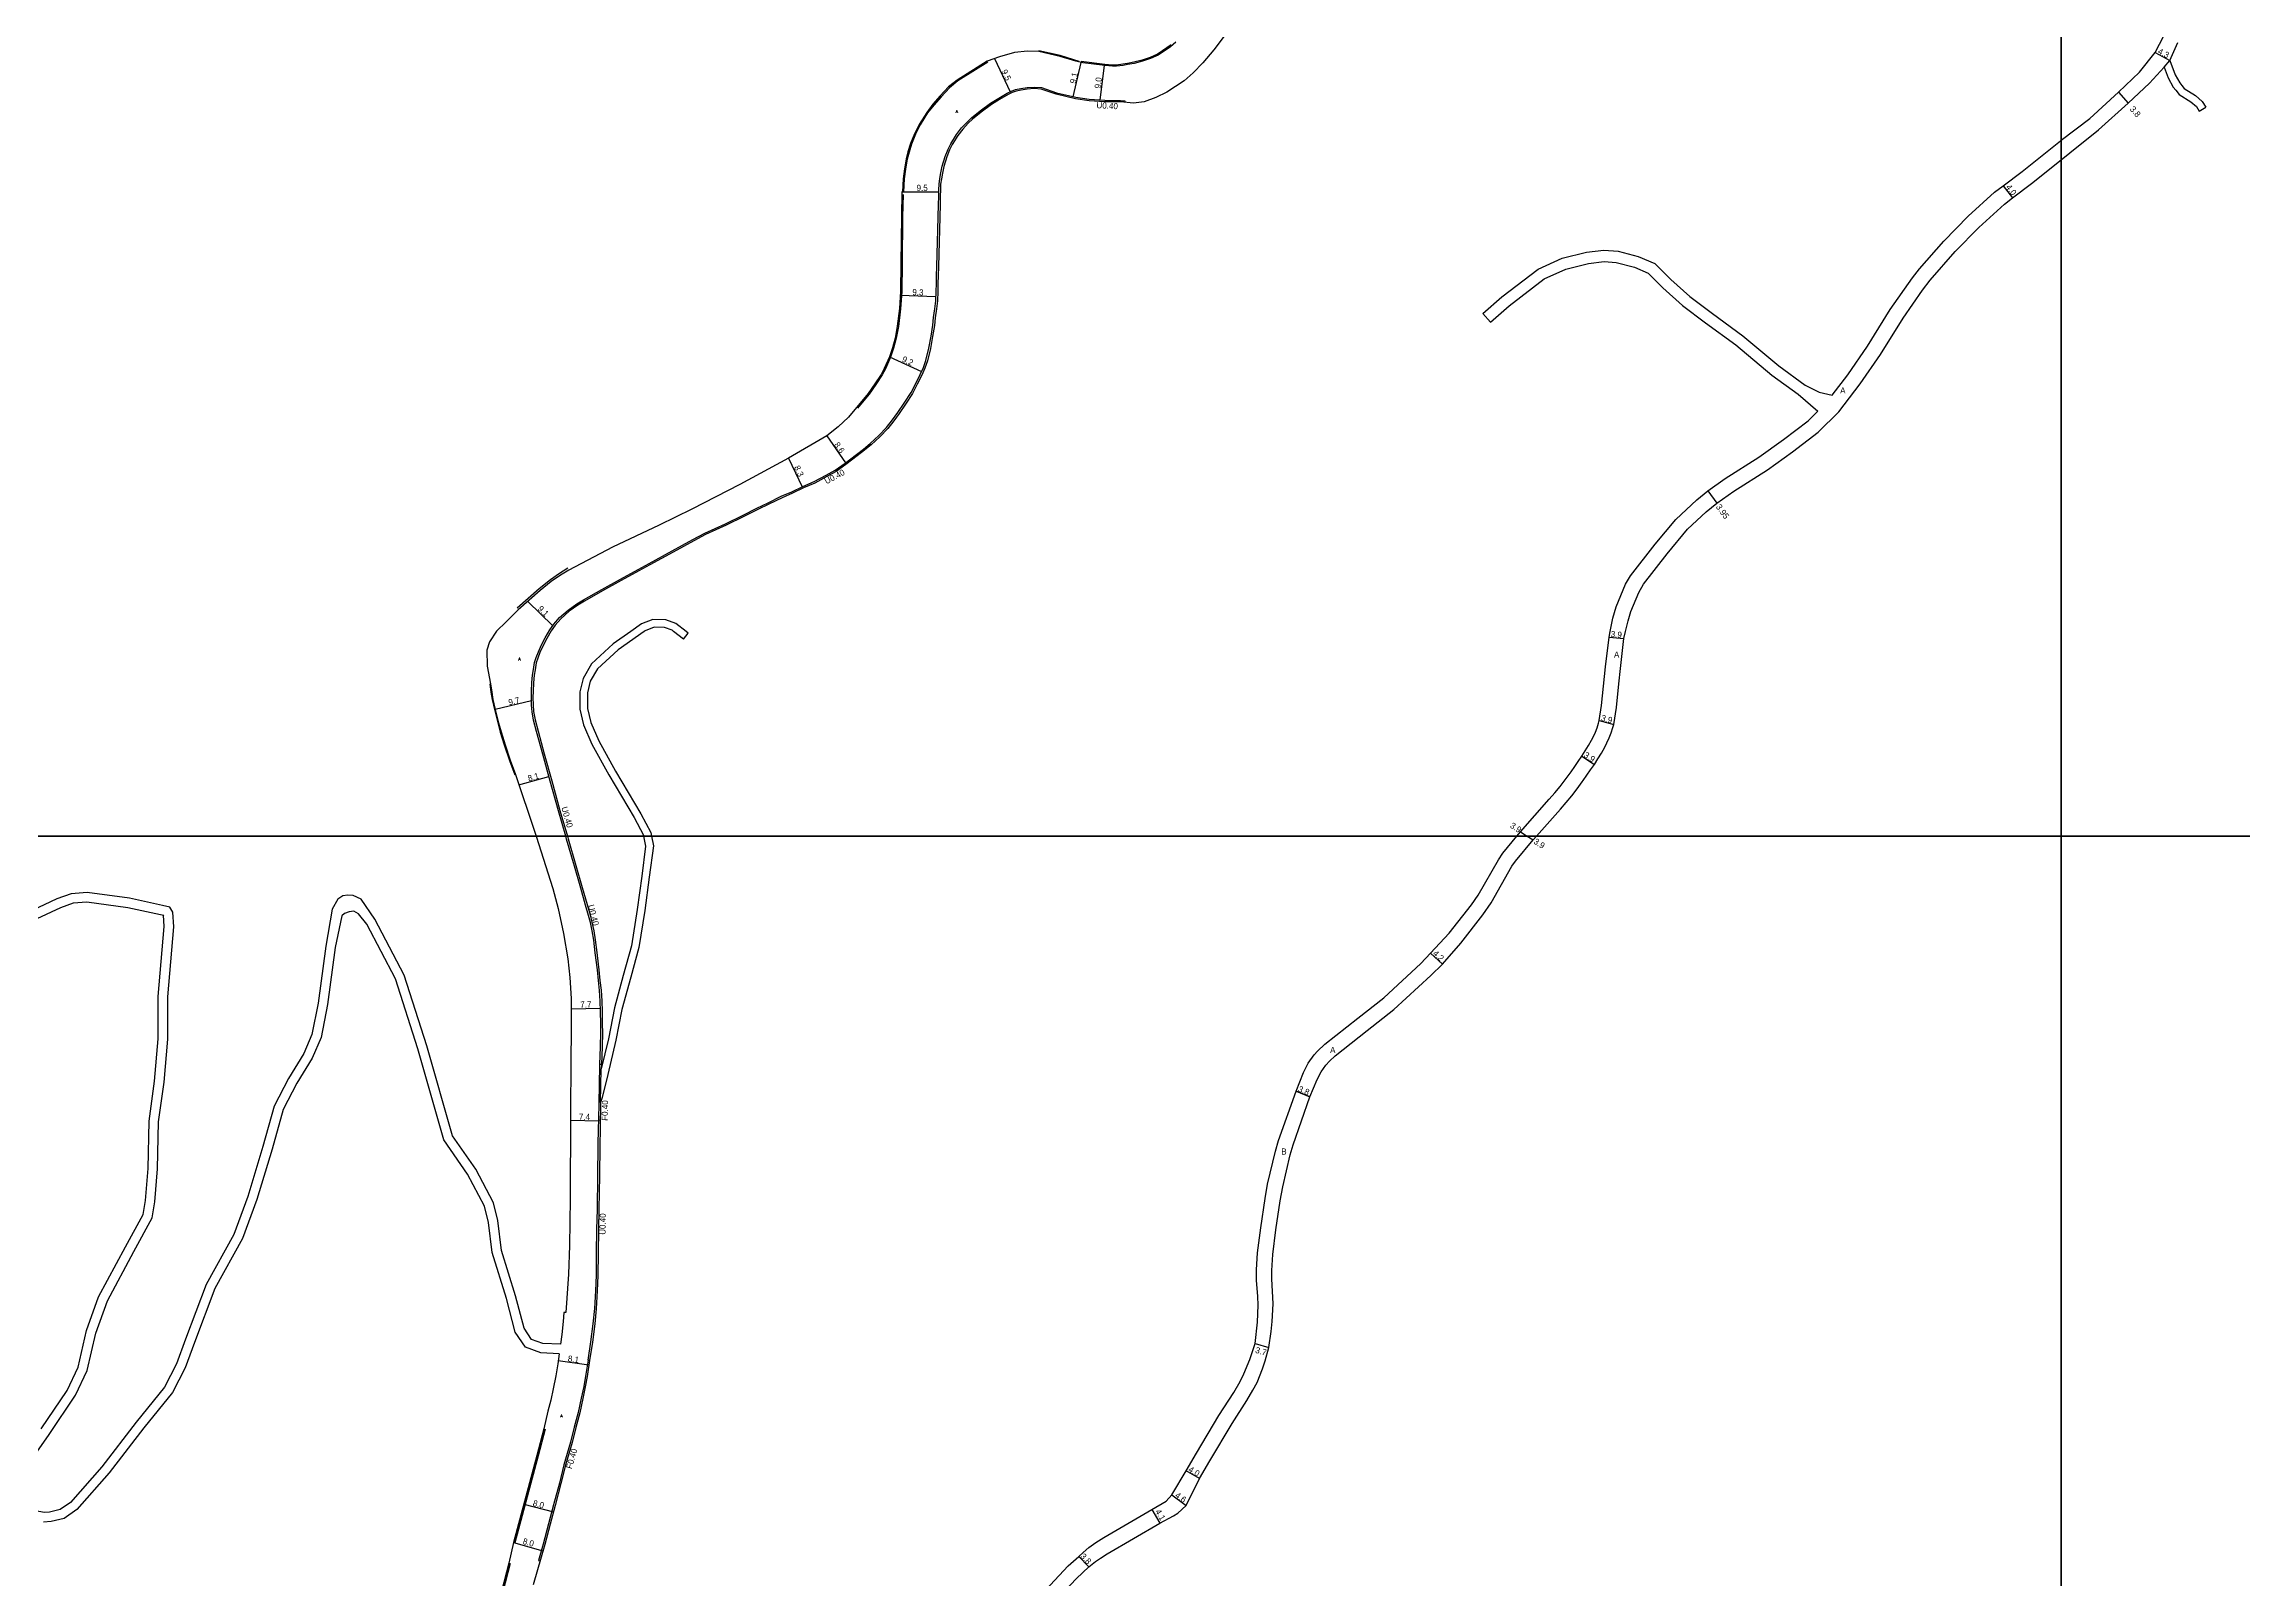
# Model space of a CAD drawing. Header units: metres. Extents: x -24000 to -20800, y -90000 to -87000.
# Drawn here: x -22925 to -22352, y -89594 to -89194 of the extents above; entities that cross this region are included whole.
import ezdxf

# ---------------------------------------------------------------- set-up
doc = ezdxf.new("R2010")
doc.units = ezdxf.units.M
doc.header["$LTSCALE"] = 2.5
for name, color, linetype in [('側溝・桝', 7, 'Continuous'), ('図郭', 7, 'Continuous'), ('幅員', 7, 'Continuous'), ('歩道・分離帯・安全施設', 7, 'Continuous'), ('舗装', 7, 'Continuous'), ('道路', 7, 'Continuous')]:
    doc.layers.add(name, color=color, linetype=linetype)
doc.styles.get("Standard").update_dxf_attribs({"font": ''})
doc.styles.add('YOKO_DECO', font='txt.shx', dxfattribs={"bigfont": 'extfont.shx'})
doc.styles.get('Standard').set_extended_font_data('@MS PGothic')

msp = doc.modelspace()

# ---------------------------------------------------------------- linework, layer by layer
at = {"layer": '側溝・桝'}
for points in [[(-22789.48, -89400), (-22791.39, -89393.46), (-22793.54, -89385.7), (-22795.48, -89378.71), (-22797.06, -89372.76), (-22797.85, -89369.79), (-22798.25, -89367.6), (-22798.4, -89365.87), (-22798.43, -89363.93), (-22798.38, -89362.28), (-22798.27, -89360.02), (-22798.1, -89358.06), (-22797.88, -89356.61), (-22797.59, -89354.82), (-22797.18, -89353.5), (-22796.61, -89352), (-22795.75, -89350.18), (-22794.8, -89348.37), (-22793.62, -89346.3), (-22792.57, -89344.79), (-22791.1, -89343.09), (-22788.85, -89341.11), (-22786.57, -89339.48), (-22784.85, -89338.43), (-22780.1, -89335.75), (-22775.25, -89333.1), (-22770.62, -89330.56), (-22767.73, -89328.96), (-22761.74, -89325.7), (-22756.35, -89322.7), (-22753.22, -89321.1), (-22747.87, -89318.63), (-22743.26, -89316.35), (-22739.67, -89314.54), (-22736.79, -89313.16), (-22733.33, -89311.46), (-22730.58, -89310.28), (-22727.72, -89308.92), (-22724.8, -89307.64), (-22721.63, -89305.94), (-22719.28, -89304.64), (-22716.74, -89302.87), (-22713.79, -89300.58), (-22711.93, -89299.15), (-22710.17, -89297.76), (-22707.94, -89295.67), (-22705.94, -89293.58), (-22704.37, -89291.58), (-22702.99, -89289.64), (-22701.32, -89287.22), (-22699.53, -89284.45), (-22698.33, -89282.04), (-22697.14, -89279.73), (-22696.32, -89277.93), (-22695.69, -89276.05), (-22694.91, -89272.86), (-22694.32, -89269.79), (-22693.87, -89266.89), (-22693.66, -89264.9), (-22693.35, -89262.61), (-22693.1, -89260.55), (-22693.01, -89258.13), (-22692.94, -89256.01), (-22692.89, -89254.03), (-22692.8, -89251.56), (-22692.61, -89245.18), (-22692.54, -89242.06), (-22692.44, -89238.61), (-22692.38, -89235.4), (-22692.33, -89233.32), (-22692.33, -89231.58), (-22692.26, -89230.13), (-22692.05, -89228.69), (-22691.77, -89227.15), (-22691.4, -89225.44), (-22690.65, -89222.89), (-22689.89, -89221.01), (-22689.18, -89219.61), (-22687.72, -89217.22), (-22686.38, -89215.5), (-22684.95, -89213.95), (-22683.82, -89212.87), (-22681.57, -89211.04), (-22678.85, -89209.04), (-22676.69, -89207.72), (-22674.48, -89206.4), (-22673.37, -89205.87), (-22672.31, -89205.49), (-22670.98, -89205.2), (-22669.3, -89204.94), (-22667.48, -89204.84), (-22665.59, -89204.94), (-22661.67, -89206.3), (-22656.61, -89207.5), (-22653.14, -89208.02), (-22649.09, -89208.26), (-22644.99, -89208.3), (-22643.9, -89208.43), (-22643.95, -89208.82)], [(-22780.2, -89459.57), (-22780.61, -89459.56), (-22780.44, -89454.95), (-22780.32, -89451.18), (-22780.36, -89449), (-22780.4, -89445.65), (-22780.48, -89443.08), (-22780.66, -89440.23), (-22780.98, -89437.67), (-22781.24, -89434.91), (-22781.78, -89430.4), (-22782.19, -89427.14), (-22782.56, -89424.74), (-22783.06, -89422.53), (-22783.52, -89420.68), (-22784.3, -89418), (-22785.58, -89413.56), (-22787.22, -89407.82), (-22789.24, -89400.82), (-22789.48, -89400)], [(-22780.88, -89474), (-22780.79, -89469.45), (-22780.7, -89465.02), (-22780.61, -89459.56)], [(-22780.39, -89469.46), (-22780.22, -89460.71)], [(-22783.27, -89536.67), (-22783.68, -89536.61), (-22782.93, -89531.83), (-22782.33, -89527.12), (-22781.93, -89523.16), (-22781.67, -89518.52), (-22781.51, -89514.48), (-22781.44, -89508.72), (-22781.34, -89502.51), (-22781.24, -89497.26), (-22781.12, -89488.59), (-22781.01, -89480.63), (-22780.92, -89476.26), (-22780.88, -89474), (-22780.47, -89474.01)], [(-22783.68, -89536.61), (-22784.32, -89540.75), (-22784.81, -89543.45), (-22785.45, -89546.53), (-22786.24, -89550.2), (-22787.27, -89554.07), (-22788.22, -89557.93), (-22789.95, -89563.86), (-22791.14, -89568.64), (-22792.65, -89574.32), (-22793.95, -89579.22), (-22795.33, -89584.55), (-22796.54, -89588.76), (-22796.15, -89588.85)]]:
    msp.add_lwpolyline(points, dxfattribs=at)
at = {"layer": '図郭'}
for points in [[(-23200, -89400), (-22400, -89400), (-22400, -88800), (-23200, -88800)], [(-22400, -89400), (-21600, -89400), (-21600, -88800), (-22400, -88800)], [(-23200, -90000), (-22400, -90000), (-22400, -89400), (-23200, -89400)], [(-22400, -90000), (-21600, -90000), (-21600, -89400), (-22400, -89400)]]:
    msp.add_lwpolyline(points, close=True, dxfattribs=at)
at = {"layer": '幅員'}
for points in [[(-22677.82, -89197.41), (-22673.73, -89206.04)], [(-22657.29, -89207.34), (-22655.21, -89198.45)], [(-22650.29, -89208.19), (-22649.19, -89199.23)], [(-22385.05, -89206.18), (-22382.58, -89209)], [(-22701.8, -89232.1), (-22692.33, -89232.12)], [(-22415.12, -89230.55), (-22412.7, -89233.73)], [(-22702.34, -89259.09), (-22693.06, -89259.44)], [(-22705.16, -89275.15), (-22696.79, -89278.96)], [(-22721.49, -89295.72), (-22716.58, -89302.76)], [(-22731.44, -89301.51), (-22727.89, -89309.01)], [(-22491.98, -89310.06), (-22489.68, -89313.27)], [(-22799.38, -89338.86), (-22792.87, -89345.21)], [(-22798.42, -89364.74), (-22807.85, -89367.01)], [(-22801.67, -89386.67), (-22793.87, -89384.5)], [(-22788.1, -89445.06), (-22780.42, -89444.82)], [(-22788.28, -89474.09), (-22780.88, -89474.23)], [(-22783.46, -89537.86), (-22791.46, -89536.72)], [(-22800.4, -89574.07), (-22792.71, -89576.12)], [(-22803.09, -89584.1), (-22795.41, -89586.31)]]:
    msp.add_lwpolyline(points, dxfattribs=at)
at = {"layer": '幅員', "flags": 128}
for points in [[(-22375.53, -89195.87), (-22371.72, -89197.87)], [(-22517.74, -89348.18), (-22513.86, -89348.57)], [(-22520.3, -89369.91), (-22516.54, -89370.94)], [(-22524.84, -89379.21), (-22521.57, -89381.33)], [(-22540.81, -89398.9), (-22539.09, -89400)], [(-22539.09, -89400), (-22537.53, -89401)], [(-22564.22, -89430.53), (-22561.13, -89433.38)], [(-22595.7, -89467.96), (-22599.2, -89466.49)], [(-22609.95, -89532.27), (-22606.39, -89533.28)], [(-22624.42, -89567.44), (-22627.87, -89565.4)], [(-22636.82, -89575.52), (-22634.74, -89579.05)], [(-22631.59, -89571.71), (-22627.9, -89574.47)], [(-22655.88, -89587.71), (-22653.23, -89590.44)]]:
    msp.add_lwpolyline(points, dxfattribs=at)
at = {"layer": '歩道・分離帯・安全施設'}
for points in [[(-22679.55, -89198.36), (-22687.32, -89203.25), (-22689.55, -89205.01), (-22691.74, -89207.34), (-22693.65, -89209.51), (-22695.24, -89211.59), (-22697.18, -89214.69), (-22698.38, -89217.1), (-22699.39, -89219.68), (-22700.07, -89221.77), (-22700.51, -89223.59), (-22701.01, -89226.23), (-22701.34, -89228.75), (-22701.52, -89232.12)], [(-22655.72, -89198.17), (-22660.68, -89196.62), (-22666.22, -89195.39)], [(-22631.83, -89193.84), (-22634.03, -89195.42), (-22635.36, -89196.26), (-22637.27, -89197.09), (-22639.32, -89197.82), (-22641.5, -89198.38), (-22643.2, -89198.69), (-22644.38, -89198.9), (-22646.06, -89199.09), (-22647.06, -89199.12), (-22649.07, -89198.94), (-22655.24, -89198.18)], [(-22701.61, -89232.86), (-22701.75, -89238.66), (-22701.87, -89250.75), (-22701.97, -89258.13), (-22702.27, -89262.61), (-22702.85, -89267.23), (-22703.41, -89270.31), (-22704.1, -89272.9), (-22704.87, -89275.26), (-22706.23, -89278.28), (-22707.08, -89279.86), (-22708.69, -89282.37), (-22710.49, -89284.9), (-22713.51, -89288.55)], [(-22788.96, -89330.24), (-22791.07, -89331.62), (-22793.46, -89333.27), (-22796.37, -89335.6), (-22802.15, -89340.65)], [(-22809.27, -89360.32), (-22808.97, -89362.51), (-22808.65, -89364.43), (-22808.06, -89367.04), (-22807.19, -89370.52), (-22806.52, -89372.93), (-22805.49, -89376.27), (-22804.14, -89380.29), (-22802.77, -89384.05)], [(-22794.88, -89554.57), (-22796.66, -89561.48), (-22802.75, -89584.18)], [(-22803.95, -89589.54), (-22805.88, -89596.94), (-22807.71, -89603.84), (-22808.2, -89606)]]:
    msp.add_lwpolyline(points, dxfattribs=at)
at = {"layer": '舗装', "flags": 128}
msp.add_lwpolyline([(-22373.2, -89199.62), (-22371.72, -89197.87)], dxfattribs=at)
at = {"layer": '舗装'}
msp.add_lwpolyline([(-22599.2, -89466.49), (-22595.7, -89467.96)], dxfattribs=at)
at = {"layer": '道路'}
for points in [[(-22617.96, -89191.6), (-22620.67, -89195.15), (-22623.54, -89198.5), (-22626.07, -89201.15), (-22628.44, -89203.19), (-22630.63, -89204.72), (-22632.94, -89206.18), (-22635.81, -89207.57), (-22638.83, -89208.65), (-22641.59, -89209.06), (-22645.02, -89208.71), (-22649.1, -89208.67), (-22653.18, -89208.43), (-22656.69, -89207.91), (-22661.78, -89206.7), (-22665.67, -89205.35), (-22667.46, -89205.25), (-22669.26, -89205.34), (-22670.89, -89205.61), (-22672.2, -89205.89), (-22673.22, -89206.25), (-22674.29, -89206.76), (-22676.48, -89208.07), (-22678.62, -89209.38), (-22681.32, -89211.37), (-22683.54, -89213.18), (-22684.66, -89214.24), (-22686.07, -89215.77), (-22687.37, -89217.43), (-22688.82, -89219.81), (-22689.52, -89221.18), (-22690.26, -89223.03), (-22691.01, -89225.54), (-22691.36, -89227.23), (-22691.65, -89228.76), (-22691.85, -89230.18), (-22691.91, -89231.59), (-22691.92, -89233.3), (-22691.97, -89235.41), (-22692.03, -89238.62), (-22692.13, -89242.07), (-22692.2, -89245.19), (-22692.39, -89251.57), (-22692.48, -89254.04), (-22692.53, -89256.02), (-22692.6, -89258.15), (-22692.69, -89260.58), (-22692.95, -89262.66), (-22693.26, -89264.95), (-22693.46, -89266.94), (-22693.92, -89269.86), (-22694.51, -89272.95), (-22695.3, -89276.16), (-22695.94, -89278.08), (-22696.77, -89279.91), (-22697.96, -89282.23), (-22699.17, -89284.65), (-22700.98, -89287.45), (-22702.66, -89289.88), (-22704.04, -89291.82), (-22705.63, -89293.85), (-22707.65, -89295.97), (-22709.9, -89298.07), (-22711.68, -89299.47), (-22713.54, -89300.9), (-22716.49, -89303.2), (-22719.06, -89304.99), (-22721.44, -89306.3), (-22724.62, -89308.01), (-22727.55, -89309.3), (-22730.41, -89310.65), (-22733.15, -89311.84), (-22736.61, -89313.53), (-22739.49, -89314.91), (-22743.08, -89316.72), (-22747.7, -89319), (-22753.04, -89321.47), (-22756.15, -89323.06), (-22761.54, -89326.06), (-22767.54, -89329.32), (-22770.42, -89330.92), (-22775.05, -89333.45), (-22779.9, -89336.11), (-22784.63, -89338.78), (-22786.34, -89339.83), (-22788.6, -89341.43), (-22790.8, -89343.38), (-22792.25, -89345.04), (-22793.27, -89346.52), (-22794.44, -89348.57), (-22795.39, -89350.37), (-22796.23, -89352.16), (-22796.79, -89353.63), (-22797.19, -89354.91), (-22797.48, -89356.67), (-22797.69, -89358.11), (-22797.86, -89360.05), (-22797.97, -89362.29), (-22798.02, -89363.94), (-22797.99, -89365.85), (-22797.85, -89367.56), (-22797.44, -89369.71), (-22796.66, -89372.65), (-22795.09, -89378.6), (-22793.14, -89385.59), (-22791, -89393.35), (-22789.05, -89400)], [(-22630.55, -89193.15), (-22632.01, -89194.35), (-22633.85, -89195.66), (-22635.2, -89196.52), (-22637.15, -89197.37), (-22639.22, -89198.11), (-22641.42, -89198.67), (-22643.14, -89198.98), (-22644.33, -89199.2), (-22646.04, -89199.39), (-22647.07, -89199.42), (-22649.11, -89199.24), (-22654.83, -89198.54), (-22656.63, -89198.12), (-22660.74, -89196.84), (-22666.27, -89195.61), (-22669.17, -89195.48), (-22672.58, -89195.8), (-22676.52, -89196.93), (-22679.71, -89198.12), (-22687.49, -89203.02), (-22689.75, -89204.79), (-22691.95, -89207.14), (-22693.88, -89209.32), (-22695.47, -89211.43), (-22697.43, -89214.55), (-22698.65, -89216.98), (-22699.67, -89219.58), (-22700.34, -89221.69), (-22700.79, -89223.53), (-22701.29, -89226.18), (-22701.62, -89228.73), (-22701.8, -89232.1), (-22701.91, -89232.1), (-22702.06, -89238.65), (-22702.18, -89250.75), (-22702.28, -89258.12), (-22702.58, -89262.58), (-22703.16, -89267.18), (-22703.71, -89270.24), (-22704.39, -89272.81), (-22705.16, -89275.15), (-22706.51, -89278.15), (-22707.34, -89279.7), (-22708.94, -89282.19), (-22710.74, -89284.71), (-22713.75, -89288.35), (-22715.79, -89290.86), (-22718.52, -89293.4), (-22721.49, -89295.72), (-22731.44, -89301.51), (-22744.11, -89308.43), (-22756.61, -89314.84), (-22765.16, -89319), (-22777.27, -89324.69), (-22788.71, -89330.7), (-22790.86, -89332.06), (-22793.24, -89333.7), (-22796.12, -89336.01), (-22801.9, -89341.06), (-22805.02, -89344.15), (-22807.53, -89346.6), (-22809.37, -89349.38), (-22810, -89351.61), (-22809.97, -89355.74), (-22809.06, -89360.31), (-22808.76, -89362.5), (-22808.43, -89364.41), (-22807.85, -89367.01), (-22806.98, -89370.49), (-22806.31, -89372.89), (-22805.28, -89376.22), (-22803.93, -89380.24), (-22802.57, -89384), (-22797.49, -89399.04), (-22797.19, -89400)], [(-22797.19, -89400), (-22792.88, -89413.68), (-22791.45, -89418.89), (-22790.06, -89425.39), (-22788.9, -89432.03), (-22788.43, -89436.85), (-22788.1, -89442.38), (-22788.08, -89451.43), (-22788.11, -89457.8), (-22788.28, -89473.08), (-22788.31, -89494.57), (-22788.47, -89506.74), (-22788.75, -89514.19), (-22789.42, -89524.2)], [(-22789.05, -89400), (-22788.84, -89400.7), (-22786.82, -89407.71), (-22785.19, -89413.44), (-22783.91, -89417.89), (-22783.12, -89420.57), (-22782.67, -89422.43), (-22782.16, -89424.67), (-22781.79, -89427.08), (-22781.37, -89430.35), (-22780.84, -89434.87), (-22780.57, -89437.62), (-22780.25, -89440.19), (-22780.07, -89443.06), (-22779.99, -89445.64), (-22779.95, -89449), (-22779.92, -89451.18), (-22780.03, -89454.96), (-22780.2, -89459.57), (-22780.22, -89460.71)], [(-22769.2, -89400), (-22768.68, -89402.61), (-22769.7, -89410.46), (-22770.88, -89419.15), (-22772.38, -89428.62), (-22774.48, -89436.34), (-22776.82, -89444.79), (-22778.35, -89452.81), (-22780.22, -89460.71)], [(-22780.38, -89469.34), (-22780.39, -89469.46), (-22780.51, -89476.27), (-22780.6, -89480.63), (-22780.71, -89488.59), (-22780.83, -89497.27), (-22780.93, -89502.51), (-22781.03, -89508.72), (-22781.1, -89514.49), (-22781.26, -89518.54), (-22781.52, -89523.19), (-22781.92, -89527.16), (-22782.53, -89531.89), (-22783.27, -89536.67), (-22783.92, -89540.82), (-22784.41, -89543.53), (-22785.05, -89546.61), (-22785.85, -89550.3), (-22786.87, -89554.17), (-22787.82, -89558.03), (-22789.55, -89563.96), (-22790.75, -89568.74), (-22792.26, -89574.42), (-22793.56, -89579.33), (-22794.93, -89584.65), (-22797.97, -89595.16)], [(-22789.42, -89524.2), (-22789.94, -89524.17), (-22790.12, -89526.54), (-22790.53, -89529.91), (-22790.86, -89532.46)], [(-22791.21, -89534.95), (-22791.57, -89537.5), (-22792.07, -89540.69), (-22792.76, -89544.05), (-22793.39, -89547.03), (-22794.1, -89549.91), (-22795.21, -89554.48), (-22796.99, -89561.4), (-22803.09, -89584.1), (-22804.3, -89589.45), (-22806.23, -89596.85), (-22808.06, -89603.74), (-22808.56, -89605.9)]]:
    msp.add_lwpolyline(points, dxfattribs=at)
at = {"layer": '道路', "flags": 128}
for points in [[(-22400, -89218.7), (-22392.51, -89213.02), (-22385.05, -89206.18), (-22379.57, -89200.97), (-22375.53, -89195.87), (-22373.22, -89191.47)], [(-22371.72, -89197.87), (-22369.62, -89193.22)], [(-22371.72, -89197.87), (-22370.31, -89201.62), (-22369.12, -89203.76), (-22368.6, -89204.39), (-22367.91, -89205.24), (-22365.01, -89207.07), (-22363.25, -89208.6), (-22362.33, -89210.05)], [(-22400, -89223.81), (-22397.69, -89221.97), (-22390.24, -89216), (-22382.58, -89209), (-22377.01, -89203.81), (-22373.2, -89199.62)], [(-22373.2, -89199.62), (-22372.13, -89202.46), (-22370.78, -89204.89), (-22370.15, -89205.66), (-22369.25, -89206.76), (-22366.2, -89208.68), (-22364.78, -89209.92), (-22364.02, -89211.12)], [(-22364.02, -89211.12), (-22362.33, -89210.05)], [(-22459.6, -89285.08), (-22455.59, -89279.85), (-22450.39, -89272.32), (-22444.51, -89262.83), (-22438.74, -89254.52), (-22436.89, -89252.23), (-22430.53, -89244.99), (-22424.18, -89238.51), (-22417.36, -89232.25), (-22415.12, -89230.55), (-22410.19, -89226.8), (-22400.14, -89218.81), (-22400, -89218.7)], [(-22513.46, -89346.72), (-22512.79, -89343.96), (-22512.03, -89341.47), (-22509.99, -89336.52), (-22508.73, -89334.37), (-22502.63, -89326.5), (-22497.28, -89320.04), (-22492.45, -89315.54), (-22489.68, -89313.27), (-22485.25, -89310.16), (-22476.45, -89304.59), (-22469.96, -89299.86), (-22463.24, -89294.8), (-22457.88, -89289.43), (-22452.35, -89282.2), (-22447.05, -89274.51), (-22441.16, -89265.02), (-22436.13, -89257.78), (-22434.14, -89255.16), (-22427.6, -89247.71), (-22421.47, -89241.45), (-22414.79, -89235.32), (-22412.7, -89233.73), (-22407.74, -89229.96), (-22400, -89223.81)], [(-22550.6, -89263.84), (-22545.67, -89259.48), (-22536.18, -89252.26), (-22529.96, -89249.46), (-22523.62, -89247.83), (-22519.08, -89247.31), (-22515.4, -89247.57), (-22510.18, -89248.96), (-22505.86, -89250.77), (-22501.67, -89254.95), (-22496.74, -89259.42), (-22490.84, -89263.83), (-22482.89, -89269.66), (-22473.52, -89277.51), (-22466.67, -89282.48), (-22463, -89284.31), (-22459.6, -89285.08)], [(-22548.62, -89266.09), (-22543.76, -89261.8), (-22534.63, -89254.85), (-22528.97, -89252.3), (-22523.07, -89250.79), (-22519.02, -89250.32), (-22515.9, -89250.55), (-22511.15, -89251.81), (-22507.56, -89253.31), (-22503.74, -89257.12), (-22498.64, -89261.74), (-22492.62, -89266.24), (-22484.75, -89272.02), (-22475.37, -89279.87), (-22468.53, -89284.84), (-22463.4, -89289.29)], [(-22548.62, -89266.09), (-22550.6, -89263.84)], [(-22517.44, -89346.72), (-22516.72, -89343.2), (-22515.86, -89340.26), (-22513.43, -89334.37), (-22512.13, -89332.23), (-22505.74, -89323.98), (-22500.31, -89317.5), (-22494.91, -89312.38), (-22491.98, -89310.06), (-22487.48, -89306.84), (-22478.7, -89301.28), (-22472.34, -89296.64), (-22465.87, -89291.77), (-22463.4, -89289.29)], [(-22772.55, -89346.71), (-22777.12, -89349.9), (-22782.79, -89355.17), (-22784.96, -89358.93), (-22785.78, -89362.44), (-22785.79, -89366.94), (-22784.89, -89371.06), (-22782.69, -89376.07), (-22778.22, -89384.08), (-22771.64, -89395.18), (-22769.25, -89399.74), (-22769.2, -89400)], [(-22769.07, -89346.71), (-22775.86, -89351.46), (-22781.21, -89356.43), (-22783.08, -89359.67), (-22783.78, -89362.68), (-22783.79, -89366.73), (-22782.98, -89370.43), (-22780.9, -89375.19), (-22776.5, -89383.07), (-22769.9, -89394.2), (-22767.35, -89399.06), (-22767.16, -89400)], [(-22758.1, -89346.71), (-22760.82, -89344.62), (-22763.38, -89343.71), (-22766.77, -89343.56), (-22769.72, -89344.73), (-22772.55, -89346.71)], [(-22761.38, -89346.71), (-22761.79, -89346.4), (-22763.76, -89345.7), (-22766.44, -89345.58), (-22768.76, -89346.5), (-22769.07, -89346.71)], [(-22758.77, -89348.72), (-22761.38, -89346.71)], [(-22758.77, -89348.72), (-22757.55, -89347.13)], [(-22757.55, -89347.13), (-22758.1, -89346.71)], [(-22541.73, -89400), (-22540.81, -89398.9), (-22533.3, -89390.42), (-22531.88, -89388.78), (-22530.51, -89387.09), (-22529.19, -89385.37), (-22527.91, -89383.62), (-22527.64, -89383.24), (-22526.7, -89381.91), (-22525.76, -89380.56), (-22524.84, -89379.21), (-22523.95, -89377.84), (-22523.11, -89376.44), (-22522.31, -89375.01), (-22521.81, -89374.04), (-22521.31, -89372.93), (-22520.87, -89371.79), (-22520.5, -89370.62), (-22520.3, -89369.91), (-22519.68, -89365.99), (-22518.65, -89355.93), (-22517.74, -89348.18), (-22517.44, -89346.72)], [(-22536.64, -89400), (-22530.38, -89393.01), (-22528.89, -89391.29), (-22527.45, -89389.51), (-22526.07, -89387.71), (-22524.75, -89385.9), (-22524.46, -89385.5), (-22523.51, -89384.15), (-22522.55, -89382.77), (-22521.57, -89381.33), (-22520.65, -89379.91), (-22519.74, -89378.4), (-22518.87, -89376.86), (-22518.3, -89375.74), (-22517.71, -89374.44), (-22517.19, -89373.08), (-22516.76, -89371.74), (-22516.54, -89370.94), (-22515.81, -89366.5), (-22515.19, -89360.38), (-22514.78, -89356.33), (-22513.86, -89348.57), (-22513.46, -89346.72)], [(-22767.16, -89400), (-22766.66, -89402.54), (-22767.72, -89410.76), (-22768.9, -89419.44), (-22770.42, -89429.04), (-22772.53, -89436.8), (-22774.87, -89445.24), (-22776.4, -89453.23), (-22778.5, -89462.14), (-22780.03, -89468.16), (-22780.39, -89469.46)], [(-22665.62, -89597.76), (-22658.58, -89590.18), (-22655.88, -89587.71), (-22654.74, -89586.68), (-22653.2, -89585.39), (-22651.44, -89584.1), (-22649.35, -89582.78), (-22636.82, -89575.52), (-22633.1, -89573.33), (-22631.59, -89571.71), (-22627.87, -89565.4), (-22625.18, -89560.84), (-22619.35, -89551.01), (-22615.5, -89545), (-22613.8, -89542.15), (-22612.83, -89540.19), (-22611.3, -89536.44), (-22609.95, -89532.27), (-22609.31, -89526.72), (-22609.11, -89522.26), (-22609.18, -89519.99), (-22609.53, -89515.7), (-22609.55, -89513.03), (-22609.28, -89508.66), (-22608.45, -89502.06), (-22607.35, -89494.46), (-22606.66, -89490.71), (-22604.66, -89482.11), (-22603.83, -89479.34), (-22599.2, -89466.49), (-22597.33, -89461.65), (-22596.07, -89459.21), (-22594.55, -89457.05), (-22593.66, -89456.09), (-22591.75, -89454.28), (-22583.14, -89447.46), (-22576.39, -89442.15), (-22566.73, -89433.26), (-22564.22, -89430.53), (-22559.39, -89425.28), (-22553.61, -89417.96), (-22551.87, -89415.4), (-22546.58, -89406.2), (-22545.43, -89404.43)], [(-22545.43, -89404.43), (-22541.73, -89400)], [(-22542.15, -89406.54), (-22537.53, -89401), (-22536.64, -89400)], [(-22627.9, -89574.47), (-22624.42, -89567.44), (-22621.69, -89562.81), (-22615.94, -89553.11), (-22612.1, -89547.11), (-22610.5, -89544.43), (-22609.42, -89542.41), (-22607.98, -89538.87), (-22607.27, -89536.79), (-22606.39, -89533.28), (-22605.72, -89529.13), (-22605.46, -89526.48), (-22605.27, -89521.87), (-22605.58, -89515.38), (-22605.55, -89513.21), (-22605.29, -89509.04), (-22604.49, -89502.59), (-22603.39, -89495.03), (-22602.72, -89491.43), (-22600.79, -89483.12), (-22600.02, -89480.49), (-22595.7, -89467.96), (-22593.79, -89463.43), (-22592.75, -89461.44), (-22591.55, -89459.74), (-22590.55, -89458.65), (-22589.12, -89457.3), (-22580.71, -89450.64), (-22573.8, -89445.2), (-22564.17, -89436.37), (-22561.13, -89433.38), (-22556.35, -89427.88), (-22550.58, -89420.57), (-22548.41, -89417.37), (-22543.05, -89407.84), (-22542.15, -89406.54)], [(-22931.47, -89566.67), (-22924.01, -89555.92), (-22917.14, -89545.75), (-22914.11, -89539.27), (-22911.88, -89529.55), (-22908.85, -89521.1), (-22901.97, -89508.26), (-22897.19, -89499.47), (-22896.48, -89495.31), (-22895.77, -89486.74), (-22895.51, -89474.47), (-22894.1, -89464.17), (-22893.15, -89452.94), (-22893.13, -89441.94), (-22891.58, -89423.65), (-22891.81, -89419.83), (-22892.62, -89418.55), (-22894.48, -89418.09), (-22903.08, -89416.22), (-22914.11, -89414.69), (-22918.29, -89415.03), (-22922.01, -89416.41), (-22928.41, -89419.41)], [(-22790.86, -89532.46), (-22795.46, -89532.21), (-22798.37, -89531.16), (-22800.33, -89528.27), (-22802.53, -89519.81), (-22806.22, -89507.99), (-22807.14, -89500.23), (-22808.29, -89495.6), (-22812.92, -89486.79), (-22818.95, -89478.1), (-22825.65, -89454.7), (-22831.54, -89436.27), (-22839.18, -89421.67), (-22842.77, -89416.45), (-22844.86, -89415.52), (-22846.26, -89415.4), (-22847.53, -89415.63), (-22848.81, -89416.44), (-22850.33, -89419.1), (-22851.97, -89428.71), (-22853.98, -89443.52), (-22855.62, -89451.74), (-22857.72, -89456.71), (-22861.68, -89463.19), (-22865.41, -89470.36), (-22868.34, -89480.89), (-22872.31, -89493.97), (-22875.93, -89503.8), (-22883.16, -89516.87), (-22888.53, -89531.1), (-22890.87, -89537.58), (-22894.01, -89543.59), (-22901.35, -89552.73), (-22910.32, -89564.4), (-22918.47, -89573.65), (-22921.15, -89575.49), (-22923.94, -89576.18), (-22925.33, -89576.29), (-22927.54, -89575.83)], [(-22926.09, -89554.52), (-22919.32, -89544.51), (-22916.48, -89538.45), (-22914.29, -89528.84), (-22911.14, -89520.08), (-22904.16, -89507.07), (-22899.58, -89498.65), (-22898.96, -89494.99), (-22898.27, -89486.62), (-22898.01, -89474.27), (-22896.59, -89463.9), (-22895.65, -89452.83), (-22895.63, -89441.83), (-22894.09, -89423.62), (-22894.27, -89420.62), (-22894.2, -89420.74), (-22895.06, -89420.52), (-22903.52, -89418.68), (-22914.18, -89417.2), (-22917.75, -89417.49), (-22921.05, -89418.72), (-22927.23, -89421.61)], [(-22791.21, -89534.95), (-22795.97, -89534.69), (-22799.98, -89533.24), (-22802.65, -89529.31), (-22804.93, -89520.5), (-22808.68, -89508.52), (-22809.6, -89500.68), (-22810.64, -89496.5), (-22815.06, -89488.09), (-22821.24, -89479.18), (-22828.03, -89455.43), (-22833.85, -89437.24), (-22841.32, -89422.97), (-22843.46, -89420.27), (-22844.71, -89419.6), (-22845.88, -89419.79), (-22847.13, -89420.17), (-22847.81, -89420.84), (-22849.5, -89429.09), (-22851.51, -89443.94), (-22853.22, -89452.48), (-22855.49, -89457.86), (-22859.5, -89464.42), (-22863.07, -89471.28), (-22865.94, -89481.6), (-22869.94, -89494.76), (-22873.65, -89504.84), (-22880.88, -89517.92), (-22886.19, -89531.97), (-22888.57, -89538.59), (-22891.91, -89544.97), (-22899.38, -89554.26), (-22908.39, -89565.99), (-22916.8, -89575.53), (-22920.1, -89577.81), (-22923.54, -89578.66), (-22925.49, -89578.82)], [(-22634.74, -89579.05), (-22631.18, -89577.15), (-22630.05, -89576.42), (-22627.9, -89574.47)], [(-22682.28, -89625.1), (-22674.56, -89615.12), (-22666.28, -89604.24), (-22662.71, -89600.05), (-22656.48, -89593.47), (-22653.23, -89590.44), (-22651.47, -89589.08), (-22650.22, -89588.19), (-22648.48, -89587.07), (-22634.74, -89579.05)]]:
    msp.add_lwpolyline(points, dxfattribs=at)

# ---------------------------------------------------------------- texts
at = {"layer": '側溝・桝'}
for s, rotation, p in [('U0.40', 357, (-22651.28, -89210.33)), ('U0.40', 28, (-22721.56, -89308.37)), ('U0.40', 286, (-22790.65, -89392.6)), ('U0.40', 284, (-22783.7, -89418.09)), ('F0.40', 89, (-22778.54, -89474.23)), ('U0.40', 89, (-22779.13, -89503.93)), ('F0.40', 74, (-22787.9, -89565.05))]:
    msp.add_text(s, height=1.6, rotation=rotation, dxfattribs=at).set_placement(p)
at = {"layer": '幅員'}
for s, rotation, p in [('4.3', 332.31545, (-22374.99, -89196.04)), ('9.5', 295, (-22676.07, -89200.72)), ('9.1', 77, (-22656.68, -89204.06)), ('9.0', 83, (-22650.18, -89205.28)), ('3.8', 311.16571, (-22382.24, -89210.67)), ('4.0', 307.23788, (-22414.51, -89230.94)), ('9.3', 358, (-22699.23, -89259.06)), ('9.2', 336, (-22702.06, -89276.33)), ('8.6', 305, (-22719.69, -89298.06)), ('8.3', 295, (-22730.07, -89303.92)), ('3.95', 305.61046, (-22490, -89314.25)), ('9.1', 316, (-22796.92, -89340.96)), ('3.9', 354.16059, (-22517.38, -89348.11)), ('9.7', 13, (-22804.21, -89365.98)), ('3.9', 344.61924, (-22519.94, -89369.91)), ('3.9', 327.073, (-22524.5, -89379.31)), ('8.1', 16, (-22799.09, -89385.81)), ('3.9', 327.29248, (-22543.67, -89397.69)), ('3.9', 327.29248, (-22537.57, -89401.84)), ('4.2', 317.37259, (-22563.79, -89430.8)), ('7.7', 2, (-22785.68, -89444.74)), ('3.8', 337.13941, (-22598.89, -89466.51)), ('7.4', 359, (-22786.06, -89473.93)), ('8.1', 352, (-22789.01, -89536.91)), ('3.7', 344.31542, (-22610.02, -89534.65)), ('4.0', 329.45907, (-22627.47, -89565.52)), ('4.6', 323.18135, (-22630.93, -89572.11)), ('8.0', 345, (-22798.18, -89574.52)), ('4.1', 300.56762, (-22636.03, -89576.04)), ('8.0', 344, (-22800.83, -89584.45)), ('3.8', 314.15741, (-22655.6, -89587.86))]:
    msp.add_text(s, height=1.6, rotation=rotation, dxfattribs=at).set_placement(p)
msp.add_text('9.5', height=1.6, dxfattribs=at).set_placement((-22698.11, -89231.9))
at = {"layer": '舗装', "style": 'YOKO_DECO'}
for p in [(-22687.9, -89211.57, 1095.02), (-22801.84, -89354.26, 1098.47), (-22790.9, -89551.48, 1099.13)]:
    msp.add_text('A', height=0.75, dxfattribs=at).set_placement(p)
at = {"layer": '舗装'}
for s, p in [('A', (-22457.55, -89284.68)), ('A', (-22516.46, -89353.55)), ('A', (-22590.4, -89456.56)), ('B', (-22603.12, -89483.01))]:
    msp.add_text(s, height=1.6, dxfattribs=at).set_placement(p)

doc.saveas('drawing.dxf')
